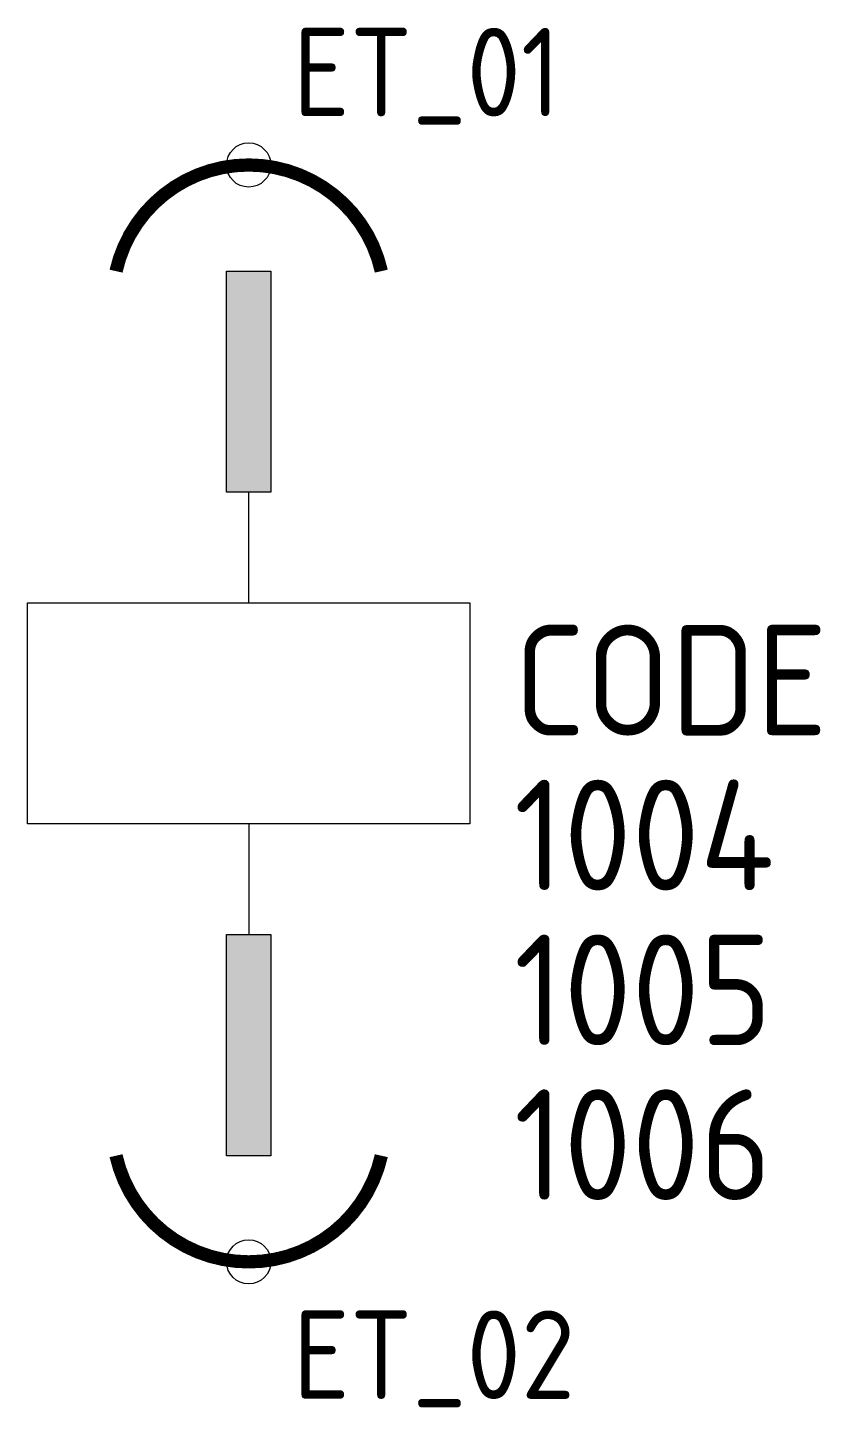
# Model space of a CAD drawing. Extents: x 420 to 437.9, y 159.3 to 190.5.
import ezdxf
from ezdxf.enums import TextEntityAlignment as Align

# ---------------------------------------------------------------- set-up
doc = ezdxf.new("R2010")
doc.units = 0
doc.header["$LTSCALE"] = 10
doc.header["$MEASUREMENT"] = 0
doc.header["$PDMODE"] = 32
doc.header["$PDSIZE"] = 1
doc.layers.get('0').update_dxf_attribs({"linetype": 'CONTINUOUS'})
for name, color, linetype in [('250', 54, 'CONTINUOUS'), ('C', 7, 'CONTINUOUS'), ('TKST2', 2, 'CONTINUOUS'), ('TKST3', 1, 'CONTINUOUS')]:
    doc.layers.add(name, color=color, linetype=linetype)
doc.styles.get("Standard").update_dxf_attribs({"font": 'ISO8', "width": 1.2})

msp = doc.modelspace()

# ---------------------------------------------------------------- linework, layer by layer
at = {"const_width": 0.3}
for points in [[(428, 185, 0.8), (422, 185)], [(422, 165, 0.8), (428, 165)]]:
    msp.add_lwpolyline(points, format="xyb", dxfattribs=at)
for points in [[(424.5, 180), (424.5, 185), (425.5, 185), (425.5, 180)], [(420, 172.5), (420, 177.5), (430, 177.5), (430, 172.5)], [(424.5, 165), (424.5, 170), (425.5, 170), (425.5, 165)]]:
    msp.add_lwpolyline(points, close=True)
for points in [[(425, 177.5), (425, 180)], [(425, 172.5), (425, 170)]]:
    msp.add_lwpolyline(points)
for points in [[(424.5, 180), (424.5, 185), (425.5, 180), (425.5, 185)], [(424.5, 165), (424.5, 170), (425.5, 165), (425.5, 170)]]:
    msp.add_solid(points)
at = {"layer": 'C', "color": 1}
msp.add_point((425, 187.4), dxfattribs=at)
at = {"layer": 'C', "color": 2}
msp.add_point((425, 162.6), dxfattribs=at)

# ---------------------------------------------------------------- texts
at = {"layer": '250'}
for tag, p in [('1004', (431, 171)), ('1005', (431, 167.5)), ('1006', (431, 164))]:
    msp.add_attdef(tag, p, 'mat', height=2.5, dxfattribs=at)
at = {"layer": 'TKST2'}
msp.add_attdef('ET_01', (426, 188.5), '2', height=2, dxfattribs=at)
msp.add_attdef('ET_02', text='10', height=2, dxfattribs=at).set_placement((426, 161.5), align=Align.TOP_LEFT)
at = {"layer": 'TKST3'}
msp.add_attdef('CODE', (431, 174.5), '-K', height=2.5, dxfattribs=at)

doc.saveas('drawing.dxf')
